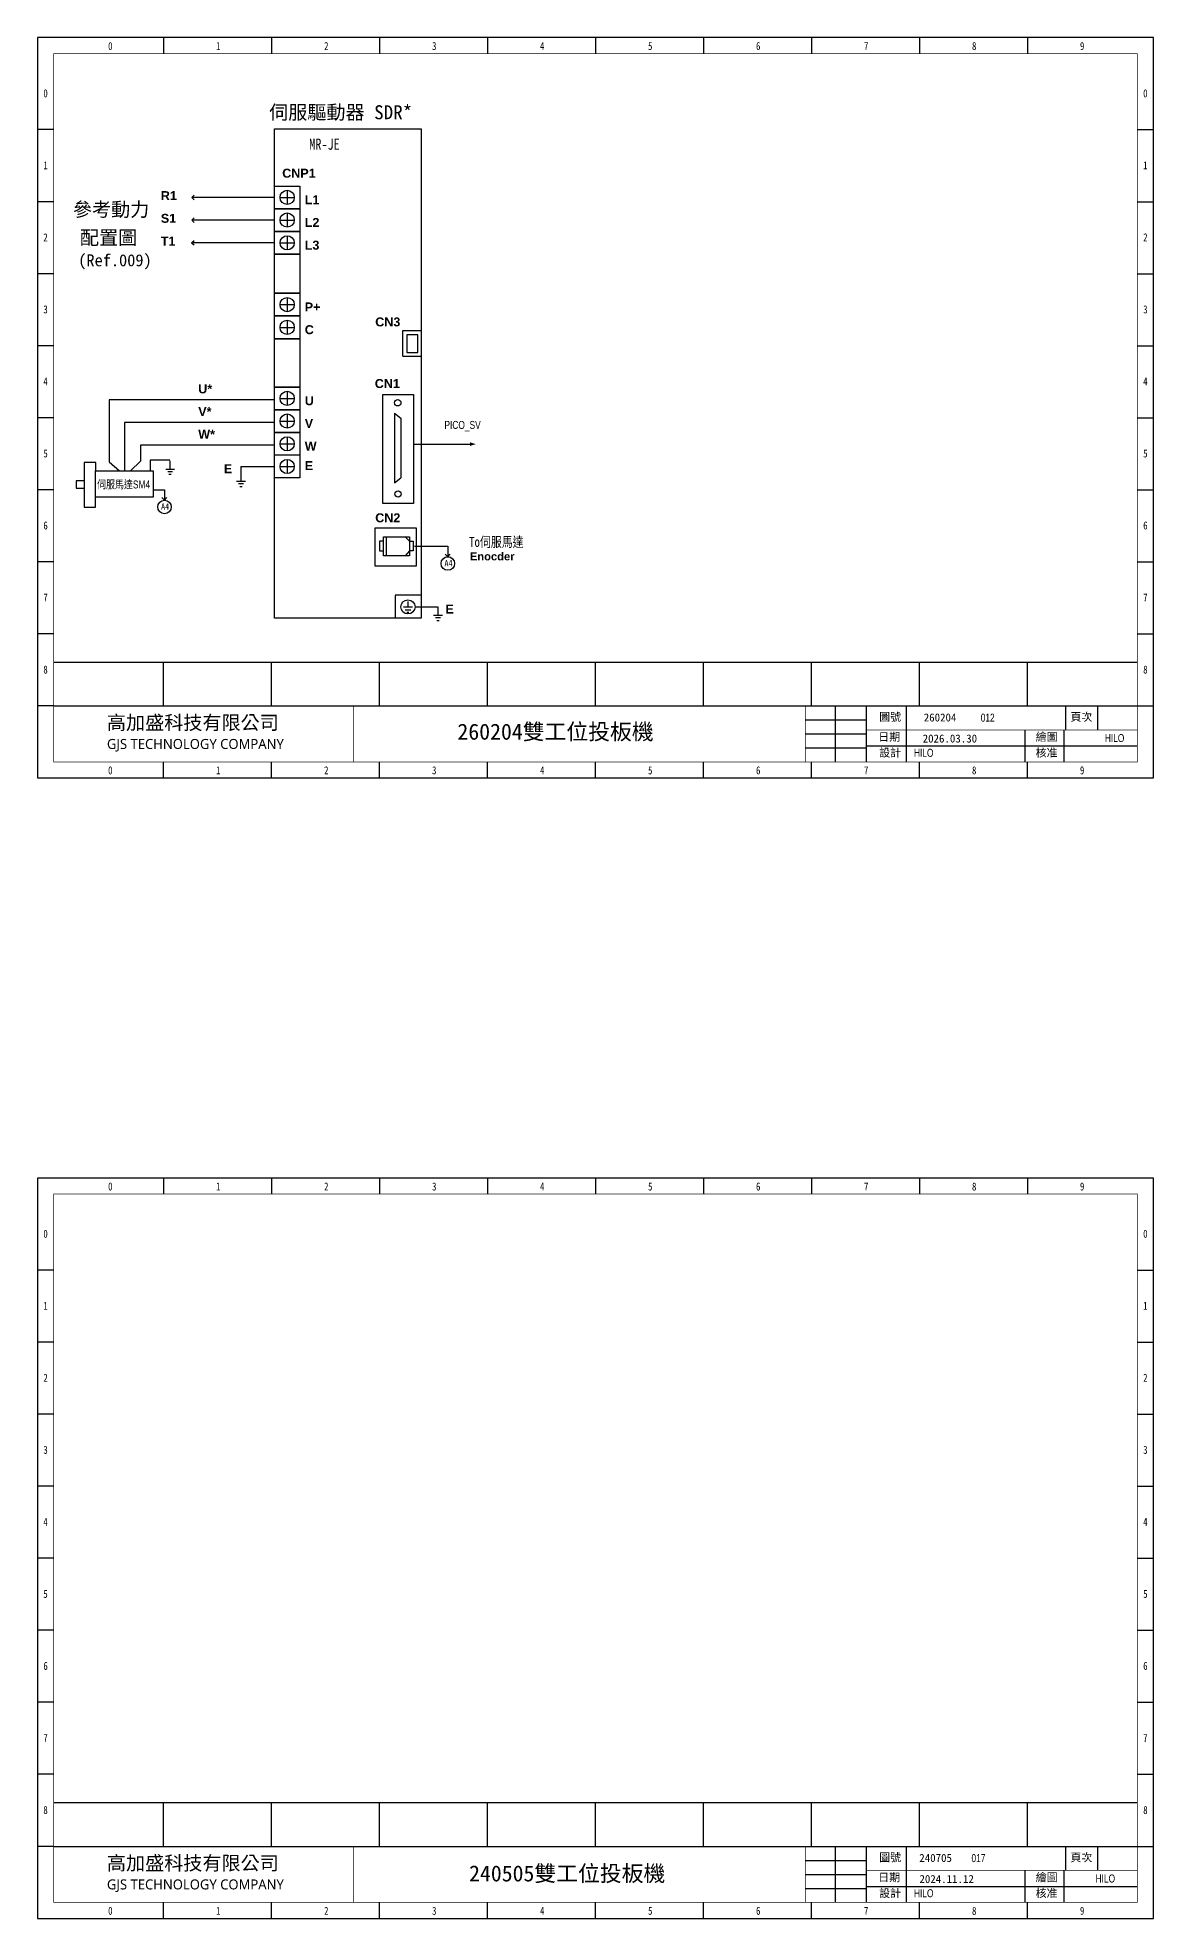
# Model space of a CAD drawing. Header units: millimetres. Extents: x -684 to 5961, y -1281 to 2539.
# Drawn here: x 819.5 to 1098.5, y 4.2 to 474.2 of the extents above; entities that cross this region are included whole.
import ezdxf

# ---------------------------------------------------------------- set-up
doc = ezdxf.new("R2010")
doc.units = ezdxf.units.MM
doc.header["$LTSCALE"] = 5
doc.header["$MEASUREMENT"] = 0
doc.layers.get('0').update_dxf_attribs({"linetype": 'CONTINUOUS'})
for name, color, linetype in [('AIR', 7, 'CONTINUOUS'), ('圖框', 7, 'CONTINUOUS'), ('文字', 4, 'CONTINUOUS')]:
    doc.layers.add(name, color=color, linetype=linetype)
doc.styles.add('MtXpl_', font='mingliub.ttc')
doc.styles.get("Standard").update_dxf_attribs({"font": 'arialbd.ttf', "height": 15})
doc.styles.add('新細明體', font='', dxfattribs={"width": 0.8})
doc.styles.add('標楷體', font='', dxfattribs={"width": 0.8})
doc.styles.add('線號', font='simplex.shx', dxfattribs={"height": 1.5, "bigfont": 'chineset.shx'})
doc.styles.get('新細明體').set_extended_font_data('新細明體')
doc.styles.get('標楷體').set_extended_font_data('標楷體')

# ---------------------------------------------------------------- blocks, each defined once
blk = doc.blocks.new('圖框')
at = {"layer": '圖框'}
for p, q in [((0, 185), (0, 0)), ((279, 185), (0, 185)), ((31.5, 185), (31.5, 181)), ((58.5, 185), (58.5, 181)), ((85.5, 185), (85.5, 181)), ((112.5, 185), (112.5, 181)), ((139.5, 185), (139.5, 181)), ((166.5, 185), (166.5, 181)), ((193.5, 185), (193.5, 181)), ((220.5, 185), (220.5, 181)), ((247.5, 185), (247.5, 181)), ((279, 0), (279, 185)), ((4, 162), (0, 162)), ((275, 162), (279, 162)), ((4, 144), (0, 144)), ((275, 144), (279, 144)), ((4, 126), (0, 126)), ((275, 126), (279, 126)), ((4, 108), (0, 108)), ((275, 108), (279, 108)), ((4, 90), (0, 90)), ((275, 90), (279, 90)), ((4, 72), (0, 72)), ((275, 72), (279, 72)), ((4, 54), (0, 54)), ((275, 54), (279, 54)), ((4, 36), (0, 36)), ((275, 36), (279, 36)), ((4, 28.96), (275, 28.96)), ((31.5, 17.96), (31.5, 28.96)), ((58.5, 17.96), (58.5, 28.96)), ((85.5, 18), (85.5, 29)), ((112.5, 17.96), (112.5, 28.96)), ((139.5, 17.96), (139.5, 28.96)), ((166.5, 17.96), (166.5, 28.96)), ((193.5, 17.96), (193.5, 28.96)), ((220.5, 17.96), (220.5, 28.96)), ((247.5, 17.96), (247.5, 28.96)), ((4, 18), (0, 18)), ((4, 18), (275, 18)), ((192, 14.5), (207.14, 14.5)), ((199.44, 18), (199.44, 4)), ((207.14, 18), (207.14, 4)), ((217.16, 18), (217.16, 4)), ((257, 18), (257, 12)), ((265, 18), (265, 12)), ((275, 18), (279, 18)), ((192, 11), (207.14, 11)), ((192, 7.5), (207.14, 7.5)), ((207.14, 8), (275, 8)), ((0, 0), (279, 0)), ((31.5, 0), (31.5, 4)), ((58.5, 0), (58.5, 4)), ((85.5, 0), (85.5, 4)), ((112.5, 0), (112.5, 4)), ((139.5, 0), (139.5, 4)), ((166.5, 0), (166.5, 4)), ((193.5, 0), (193.5, 4)), ((220.5, 0), (220.5, 4)), ((247.5, 0), (247.5, 4))]:
    blk.add_line(p, q, dxfattribs=at)
at = {"layer": '圖框', "const_width": 0.2}
for points in [[(4, 4), (275, 4), (275, 181), (4, 181)], [(4, 181), (275, 181), (275, 4), (4, 4)]]:
    blk.add_lwpolyline(points, close=True, dxfattribs=at)
at = {"layer": '圖框'}
for points, const_width in [([(4, 18), (275, 18)], 0.2), ([(79, 18), (79, 4)], 0.15), ([(192, 18), (192, 4)], 0.15), ([(207.14, 12), (275, 12)], 0.15)]:
    blk.add_lwpolyline(points, dxfattribs=dict(at, const_width=const_width))
for points in [[(246.85, 12), (246.85, 4)], [(256.58, 12), (256.58, 4)]]:
    blk.add_lwpolyline(points, dxfattribs=at)
at = {"insert": (17.34, 15.57), "char_height": 2, "width": 50.9822, "attachment_point": 1, "style": '線號'}
blk.add_mtext('{\\fMicrosoft JhengHei|b1|i0|c136|p34;\\H1.75x;\\C4;高加盛科技有限公司\\H0.85714x;\\P\\fMicrosoft JhengHei|b0|i0|c136|p34;\\H0.83333x;GJS TECHNOLOGY COMPANY}', dxfattribs=at)
at = {"layer": '圖框', "style": '標楷體', "width": 0.8}
for s, p in [('0', (17.64, 181.9)), ('1', (44.64, 181.9)), ('2', (71.64, 181.9)), ('3', (98.64, 181.9)), ('4', (125.64, 181.9)), ('5', (152.64, 181.9)), ('6', (179.64, 181.9)), ('7', (206.64, 181.9)), ('8', (233.64, 181.9)), ('9', (260.64, 181.9)), ('0', (1.45, 170.09)), ('0', (276.45, 170.09)), ('1', (1.45, 152.09)), ('1', (276.45, 152.09)), ('2', (1.45, 134.09)), ('2', (276.45, 134.09)), ('3', (1.45, 116.09)), ('3', (276.45, 116.09)), ('4', (1.45, 98.09)), ('4', (276.45, 98.09)), ('5', (1.45, 80.09)), ('5', (276.45, 80.09)), ('6', (1.45, 62.09)), ('6', (276.45, 62.09)), ('7', (1.45, 44.09)), ('7', (276.45, 44.09)), ('8', (1.45, 26.09)), ('8', (276.45, 26.09)), ('0', (17.64, 0.9)), ('1', (44.64, 0.9)), ('2', (71.64, 0.9)), ('3', (98.64, 0.9)), ('4', (125.64, 0.9)), ('5', (152.64, 0.9)), ('6', (179.64, 0.9)), ('7', (206.64, 0.9)), ('8', (233.64, 0.9)), ('9', (260.64, 0.9))]:
    blk.add_text(s, height=2, dxfattribs=at).set_placement(p)
at = {"layer": '圖框', "style": 'MtXpl_'}
for s, p in [('圖號', (210.44, 14.24)), ('頁次^J', (258.27, 14.24)), ('日期', (210.21, 9.25)), ('繪圖', (249.57, 9.25)), ('設計', (210.44, 5.29)), ('核准', (249.57, 5.29))]:
    blk.add_text(s, height=2, dxfattribs=at).set_placement(p)

msp = doc.modelspace()

# ---------------------------------------------------------------- linework, layer by layer
at = {"linetype": 'Continuous'}
for p, q in [((913.522, 372.636), (927.665, 372.636)), ((870.333, 367.032), (878.752, 367.032)), ((885.111, 369.877), (878.752, 369.877)), ((885.111, 364.202), (878.752, 364.202)), ((913.917, 331.963), (919.578, 331.963))]:
    msp.add_line(p, q, dxfattribs=at)
msp.add_solid([(929.096, 372.636), (927.665, 372.194), (927.665, 373.084), (927.665, 372.636)])
at = {"layer": 'AIR'}
for p, q in [((910.826, 451.437), (915.406, 451.437)), ((878.752, 437.135), (885.111, 437.135)), ((885.111, 437.135), (885.111, 364.202)), ((858.074, 434.246), (858.711, 434.845)), ((878.752, 434.246), (858.074, 434.246)), ((858.074, 434.246), (858.712, 433.706)), ((880.155, 434.297), (883.707, 434.297)), ((881.931, 436.073), (881.931, 432.521)), ((858.074, 428.601), (858.711, 429.2)), ((858.074, 428.601), (858.712, 428.061)), ((878.752, 428.601), (858.079, 428.601)), ((885.111, 431.46), (878.752, 431.46)), ((878.752, 431.46), (885.111, 431.46)), ((880.155, 428.622), (883.707, 428.622)), ((881.931, 430.398), (881.931, 426.846)), ((858.05, 422.942), (858.688, 423.541)), ((885.111, 425.784), (878.752, 425.784)), ((878.752, 425.784), (885.111, 425.784)), ((881.931, 424.723), (881.931, 421.171)), ((878.752, 422.942), (858.05, 422.942)), ((858.05, 422.942), (858.689, 422.402)), ((885.111, 420.109), (878.752, 420.109)), ((878.752, 420.109), (885.111, 420.109)), ((880.155, 422.947), (883.707, 422.947)), ((885.111, 410.332), (878.752, 410.332)), ((878.752, 410.332), (885.111, 410.332)), ((881.931, 409.27), (881.931, 405.718)), ((885.111, 404.657), (878.752, 404.657)), ((878.752, 404.657), (885.111, 404.657)), ((880.155, 407.494), (883.707, 407.494)), ((880.155, 401.819), (883.707, 401.819)), ((881.931, 403.595), (881.931, 400.043)), ((910.826, 401.064), (915.406, 401.064)), ((914.572, 399.957), (911.883, 399.957)), ((911.883, 399.957), (911.883, 395.498)), ((914.572, 395.498), (914.572, 399.957)), ((885.111, 398.982), (878.752, 398.982)), ((878.752, 398.982), (885.111, 398.982)), ((911.883, 395.498), (914.572, 395.498)), ((910.826, 394.586), (915.406, 394.586)), ((885.111, 386.902), (878.752, 386.902)), ((878.752, 386.902), (885.111, 386.902)), ((881.931, 385.841), (881.931, 382.289)), ((837.465, 383.745), (837.465, 368.192)), ((878.752, 383.745), (837.465, 383.745)), ((885.111, 381.227), (878.752, 381.227)), ((878.752, 381.227), (885.111, 381.227)), ((880.155, 384.065), (883.707, 384.065)), ((913.522, 385.059), (913.522, 357.794)), ((841.275, 378.07), (841.275, 365.922)), ((878.752, 378.07), (841.275, 378.07)), ((880.155, 378.39), (883.707, 378.39)), ((881.931, 380.166), (881.931, 376.614)), ((908.777, 380.346), (908.777, 362.922)), ((908.777, 380.346), (910.391, 379.136)), ((910.391, 379.136), (910.391, 364.209)), ((845.227, 372.395), (845.227, 368.349)), ((878.752, 372.395), (845.227, 372.395)), ((885.111, 375.552), (878.752, 375.552)), ((878.752, 375.552), (885.111, 375.552)), ((880.155, 372.715), (883.707, 372.715)), ((881.931, 374.491), (881.931, 370.939)), ((834.106, 368.066), (831.17, 368.066)), ((831.17, 368.066), (831.17, 356.896)), ((834.106, 365.922), (834.106, 368.066)), ((837.465, 368.192), (840.037, 365.922)), ((845.227, 368.349), (842.767, 365.922)), ((852.575, 368.648), (847.7, 368.648)), ((847.7, 368.648), (847.7, 365.922)), ((852.606, 368.498), (852.606, 366.47)), ((870.333, 367.032), (870.333, 363.424)), ((880.155, 367.04), (883.707, 367.04)), ((881.931, 368.816), (881.931, 365.264)), ((831.17, 363.423), (829.207, 363.423)), ((829.207, 363.423), (829.207, 361.639)), ((833.993, 359.378), (833.993, 365.922)), ((834.106, 365.922), (848.445, 365.922)), ((848.445, 365.922), (848.445, 359.378)), ((851.559, 366.392), (853.77, 366.392)), ((852.063, 365.811), (853.305, 365.811)), ((852.374, 365.113), (852.956, 365.113)), ((869.285, 363.346), (871.497, 363.346)), ((869.79, 362.765), (871.031, 362.765)), ((870.1, 362.067), (870.682, 362.067)), ((908.777, 362.922), (910.391, 364.209)), ((829.207, 361.639), (831.17, 361.639)), ((848.445, 359.378), (833.993, 359.378)), ((833.993, 356.896), (833.993, 359.378)), ((848.445, 361.218), (851.246, 361.218)), ((851.246, 358.608), (850.622, 359.266)), ((851.246, 361.218), (851.246, 358.608)), ((851.246, 358.608), (851.864, 359.281)), ((831.17, 356.896), (833.993, 356.896)), ((906.005, 348.423), (905.054, 348.423)), ((905.054, 348.423), (905.054, 345.964)), ((906.682, 349.476), (906.682, 344.693)), ((912.486, 348.423), (911.465, 349.476)), ((912.486, 348.423), (913.475, 348.423)), ((913.475, 348.423), (913.475, 345.964)), ((905.054, 345.964), (906.005, 345.964)), ((912.486, 345.964), (911.465, 344.693)), ((913.475, 345.964), (912.486, 345.964)), ((913.804, 347.12), (922.104, 347.12)), ((922.104, 344.472), (921.48, 345.13)), ((922.104, 347.12), (922.104, 344.472)), ((922.104, 344.472), (922.721, 345.145)), ((915.321, 334.868), (908.962, 334.868)), ((908.962, 334.801), (908.962, 329.126)), ((911.007, 331.957), (913.296, 331.957)), ((911.434, 331.259), (912.87, 331.259)), ((911.861, 330.677), (912.365, 330.677)), ((912.094, 333.275), (912.094, 331.957)), ((918.53, 329.857), (920.742, 329.857)), ((919.035, 329.276), (920.276, 329.276)), ((919.578, 331.963), (919.578, 329.935)), ((919.345, 328.578), (919.927, 328.578))]:
    msp.add_line(p, q, dxfattribs=at)
for points in [[(878.752, 451.437), (915.406, 451.437), (915.406, 329.185), (878.752, 329.185)], [(903.927, 351.678), (914.173, 351.678), (914.173, 342.161), (903.927, 342.161)], [(906.005, 349.476), (912.486, 349.476), (912.486, 344.693), (906.005, 344.693)]]:
    msp.add_lwpolyline(points, close=True, dxfattribs=at)
for points in [[(910.826, 394.586), (910.826, 401.064)], [(913.522, 357.794), (905.865, 357.794), (905.865, 385.059), (913.522, 385.059)]]:
    msp.add_lwpolyline(points, dxfattribs=at)
for centre, radius in [((881.931, 434.297), 1.776), ((881.931, 428.622), 1.776), ((881.931, 422.947), 1.776), ((881.931, 407.494), 1.776), ((881.931, 401.819), 1.776), ((881.931, 384.065), 1.776), ((909.585, 382.972), 0.794), ((881.931, 378.39), 1.776), ((881.931, 372.715), 1.776), ((881.931, 367.04), 1.776), ((851.257, 356.927), 1.693), ((909.652, 360.167), 0.794), ((922.115, 342.791), 1.693), ((912.141, 331.963), 1.776)]:
    msp.add_circle(centre, radius, dxfattribs=at)

# ---------------------------------------------------------------- block references
at = {"color": 0, "linetype": 'Continuous'}
for p in [(819.531, 289.222), (819.531, 4.222)]:
    msp.add_blockref('圖框', p, dxfattribs=at)

# ---------------------------------------------------------------- texts
at = {"style": '新細明體', "width": 0.8}
msp.add_text('PICO_SV', height=2, dxfattribs=at).set_placement((921.257, 376.433))
at = {"layer": 'AIR', "style": 'MtXpl_'}
for s, height, p in [('伺服驅動器 SDR*', 3.5, (877.429, 453.814)), ('參考動力', 3.5, (828.368, 429.529)), ('配置圖', 3.5, (830.14, 422.497)), ('(Ref.009)', 3, (829.691, 417.076))]:
    msp.add_text(s, height=height, dxfattribs=at).set_placement(p)
at = {"layer": 'AIR', "width": 0.8}
for s, height, style, p in [('MR-JE', 2.8, '標楷體', (887.457, 446.197)), ('伺服馬達SM4', 2, '新細明體', (834.407, 361.562)), ('A4', 1.6, '標楷體', (850.411, 356.224)), ('To伺服馬達', 2.5, '標楷體', (927.412, 346.943)), ('A4', 1.6, '標楷體', (921.269, 342.088))]:
    msp.add_text(s, height=height, dxfattribs=dict(at, style=style)).set_placement(p)
at = {"layer": 'AIR'}
for s, height, p in [('CNP1', 2.2434, (880.699, 439.218)), ('R1', 2.2434, (850.349, 433.615)), ('L1', 2.2434, (886.336, 432.592)), ('S1', 2.2434, (850.349, 427.94)), ('L2', 2.2434, (886.336, 426.917)), ('T1', 2.2434, (850.349, 422.264)), ('L3', 2.2434, (886.336, 421.242)), ('P+', 2.2434, (886.336, 405.789)), ('CN3', 2.2434, (903.96, 402.057)), ('C', 2.243, (886.336, 400.114)), ('CN1', 2.2434, (903.846, 386.657)), ('U', 2.243, (886.336, 382.36)), ('V', 2.243, (886.336, 376.685)), ('W', 2.243, (886.336, 371.01)), ('E', 2.243, (866.107, 365.372)), ('E', 2.243, (886.336, 366.141)), ('CN2', 2.2434, (903.96, 353.102)), ('Enocder', 2, (927.613, 343.586)), ('E', 2.243, (921.518, 330.303))]:
    msp.add_text(s, height=height, dxfattribs=at).set_placement(p)
at = {"layer": 'AIR', "color": 0}
for s, p in [('U*', (859.703, 385.317)), ('V*', (859.703, 379.642)), ('W*', (859.703, 373.967))]:
    msp.add_text(s, height=2.2434, dxfattribs=at).set_placement(p)
at = {"layer": '文字', "style": 'MtXpl_'}
for s, height, p in [('260204雙工位投板機', 4, (924.509, 298.781)), ('260204', 2, (1041.11, 303.327)), ('2026.03.30', 2, (1040.842, 298.066)), ('240705', 2, (1039.996, 18.327)), ('240505雙工位投板機', 4, (927.42, 13.463)), ('2024.11.12', 2, (1040.031, 13.066))]:
    msp.add_text(s, height=height, dxfattribs=at).set_placement(p)
at = {"layer": '文字', "style": '新細明體', "width": 0.8}
for s, p in [('012', (1055.354, 303.287)), ('HILO', (1038.651, 294.506)), ('HILO', (1086.383, 298.189)), ('017', (1053.038, 18.287)), ('HILO', (1084.068, 13.189)), ('HILO', (1038.651, 9.506))]:
    msp.add_text(s, height=2, dxfattribs=at).set_placement(p)

doc.saveas('drawing.dxf')
